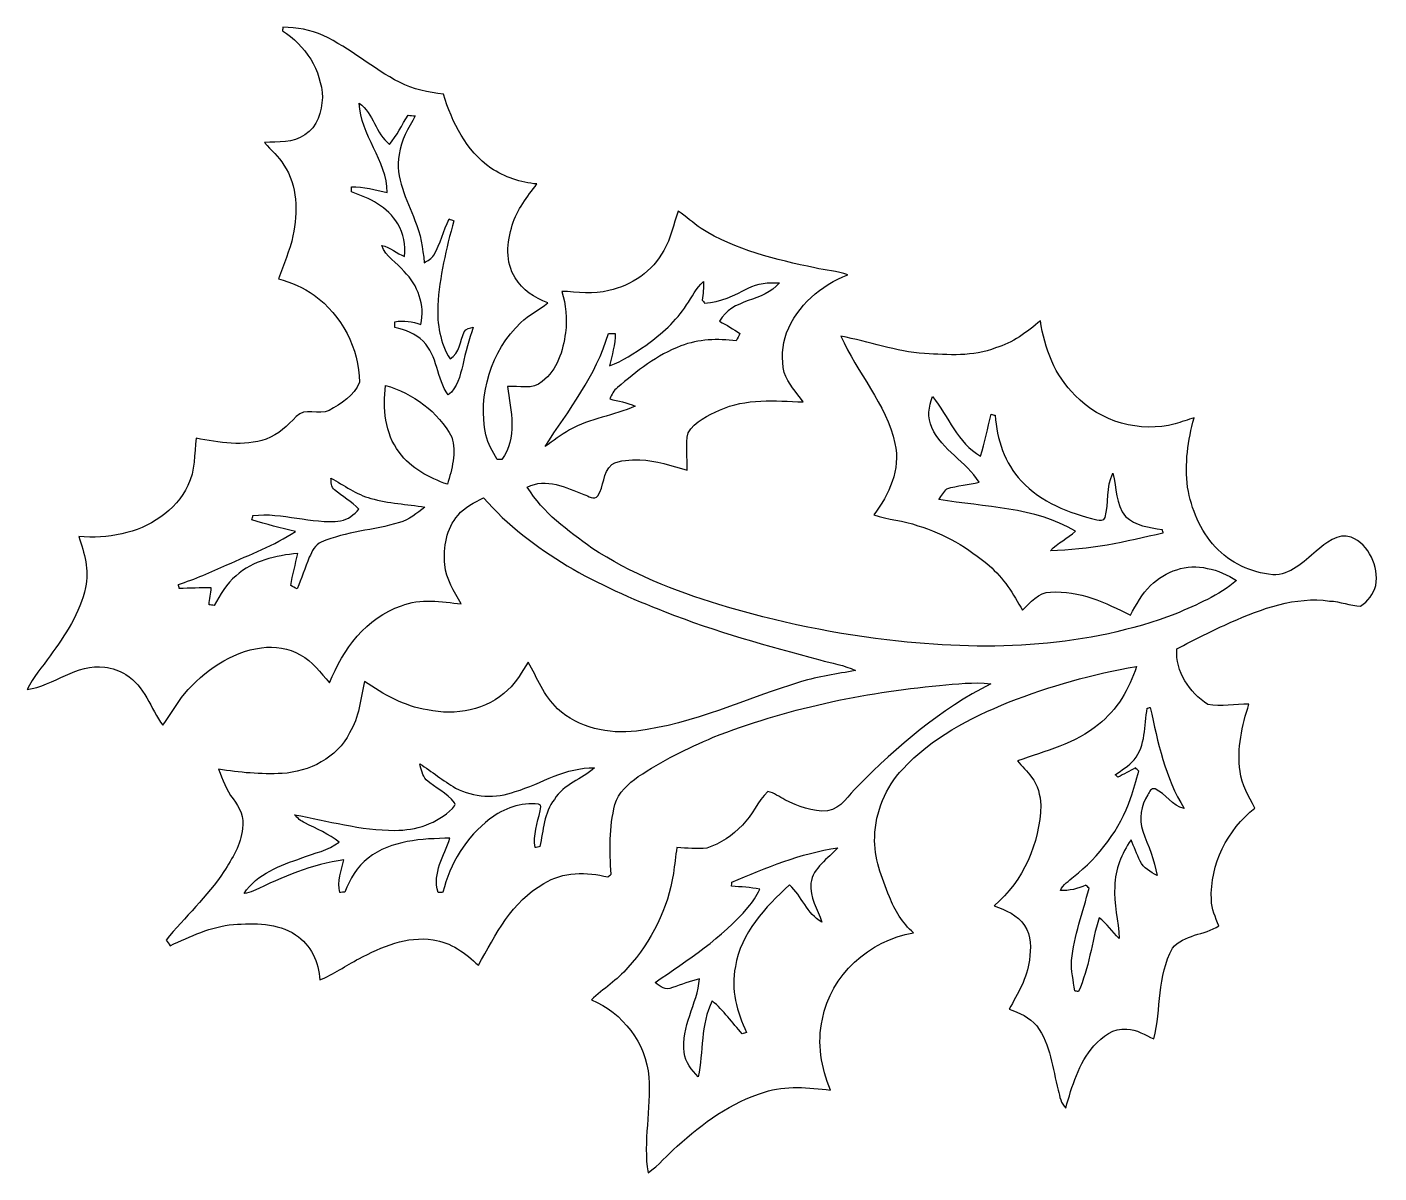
# Model space of a CAD drawing. Header units: centimetres. Extents: x -15.7 to 16, y -13.9 to 13.
import ezdxf

# ---------------------------------------------------------------- set-up
doc = ezdxf.new("R2010")
doc.units = ezdxf.units.CM
doc.header["$MEASUREMENT"] = 0
doc.layers.add('Layer 1', color=7, linetype='Continuous')

msp = doc.modelspace()

# ---------------------------------------------------------------- linework, layer by layer
at = {"layer": 'Layer 1', "color": 8}
for points, knots in [([(-9.70104, 12.95929), (-9.38036, 12.93989), (-9.05157, 12.90285), (-8.75877, 12.76068), (-8.75877, 12.76068), (-8.12306, 12.46046), (-7.59072, 11.98245), (-6.9663, 11.66177), (-6.9663, 11.66177), (-6.64492, 11.49985), (-6.28968, 11.41942), (-5.93302, 11.38414), (-5.93302, 11.38414), (-5.73193, 10.71845), (-5.40138, 10.05769), (-4.81965, 9.64636), (-4.81965, 9.64636), (-4.49615, 9.43963), (-4.12538, 9.30416), (-3.74086, 9.27523), (-3.74086, 9.27523), (-3.96769, 8.97714), (-4.20934, 8.67445), (-4.31729, 8.30968), (-4.31729, 8.30968), (-4.44535, 7.91245), (-4.4898, 7.43761), (-4.24956, 7.07355), (-4.24956, 7.07355), (-4.09081, 6.77862), (-3.78495, 6.60929), (-3.48686, 6.48264), (-3.48686, 6.48264), (-3.68512, 6.31296), (-3.92853, 6.20395), (-4.11586, 6.02051), (-4.11586, 6.02051), (-4.8193, 5.36152), (-5.12868, 4.32294), (-4.94136, 3.38314), (-4.94136, 3.38314), (-4.88915, 3.17641), (-4.78084, 2.98909), (-4.67607, 2.80494), (-4.67607, 2.80494), (-4.6482, 2.80458), (-4.59281, 2.80423), (-4.5653, 2.80388), (-4.5653, 2.80388), (-4.191, 3.308), (-4.34622, 3.95393), (-4.43336, 4.52226), (-4.43336, 4.52226), (-4.16172, 4.53461), (-3.83999, 4.43512), (-3.61668, 4.64009), (-3.61668, 4.64009), (-3.25649, 4.90396), (-3.12914, 5.36363), (-3.06952, 5.78344), (-3.06952, 5.78344), (-3.02189, 6.11082), (-3.05964, 6.44031), (-3.15771, 6.75358), (-3.15771, 6.75358), (-2.78906, 6.74405), (-2.41124, 6.67138), (-2.04929, 6.77333), (-2.04929, 6.77333), (-1.51836, 6.89398), (-1.02094, 7.2263), (-0.76341, 7.71419), (-0.76341, 7.71419), (-0.5902, 7.99641), (-0.53199, 8.32838), (-0.42757, 8.63812), (-0.42757, 8.63812), (-0.23354, 8.52029), (-0.07408, 8.35448), (0.11642, 8.23101), (0.11642, 8.23101), (0.92075, 7.71913), (1.86373, 7.50076), (2.78483, 7.30497), (2.78483, 7.30497), (3.0413, 7.24359), (3.31047, 7.23547), (3.55882, 7.14199), (3.55882, 7.14199), (2.92241, 6.90245), (2.3749, 6.41773), (2.12019, 5.78097), (2.12019, 5.78097), (2.01542, 5.48534), (1.99637, 5.15938), (2.06481, 4.85316), (2.06481, 4.85316), (2.14771, 4.58682), (2.3622, 4.38961), (2.5079, 4.15713), (2.5079, 4.15713), (1.85349, 4.18677), (1.16452, 4.24568), (0.54963, 3.96734), (0.54963, 3.96734), (0.2794, 3.83963), (-0.0314, 3.70487), (-0.18838, 3.43535), (-0.18838, 3.43535), (-0.25682, 3.15031), (-0.20355, 2.84833), (-0.21202, 2.55799), (-0.21202, 2.55799), (-0.5775, 2.65959), (-0.94121, 2.78765), (-1.32433, 2.79647), (-1.32433, 2.79647), (-1.54587, 2.80035), (-1.78682, 2.80494), (-1.98367, 2.6857), (-1.98367, 2.6857), (-2.20063, 2.49661), (-2.16288, 2.17981), (-2.30646, 1.95157), (-2.30646, 1.95157), (-2.39818, 1.85032), (-2.53294, 1.95121), (-2.63454, 1.98226), (-2.63454, 1.98226), (-3.04906, 2.15124), (-3.52778, 2.38372), (-3.96558, 2.15794), (-3.96558, 2.15794), (-3.59939, 1.55399), (-3.0099, 1.13524), (-2.45004, 0.72602), (-2.45004, 0.72602), (-1.53599, 0.12735), (-0.51188, -0.27728), (0.52811, -0.59725), (0.52811, -0.59725), (1.90324, -1.01494), (3.31682, -1.30739), (4.74627, -1.45662), (4.74627, -1.45662), (6.92291, -1.69721), (9.1948, -1.6069), (11.25749, -0.8128), (11.25749, -0.8128), (11.75561, -0.60219), (12.26749, -0.38559), (12.68624, -0.03598), (12.68624, -0.03598), (12.47105, 0.08925), (12.24915, 0.21661), (11.99797, 0.25012), (11.99797, 0.25012), (11.52137, 0.3683), (11.00914, 0.18486), (10.66518, -0.15205), (10.66518, -0.15205), (10.46127, -0.34749), (10.33074, -0.6036), (10.19351, -0.84702), (10.19351, -0.84702), (9.61108, -0.55527), (8.98913, -0.25788), (8.31779, -0.30727), (8.31779, -0.30727), (8.02887, -0.30903), (7.84684, -0.55351), (7.65598, -0.73307), (7.65598, -0.73307), (7.44961, -0.34819), (7.20866, 0.02681), (6.87776, 0.31644), (6.87776, 0.31644), (6.38528, 0.7299), (5.82401, 1.07139), (5.20312, 1.2513), (5.20312, 1.2513), (4.86763, 1.37689), (4.50286, 1.38853), (4.16595, 1.50601), (4.16595, 1.50601), (4.5279, 1.9752), (4.80377, 2.57951), (4.66549, 3.18206), (4.66549, 3.18206), (4.46652, 4.12327), (3.76626, 4.83482), (3.39619, 5.70371), (3.39619, 5.70371), (4.05165, 5.57071), (4.68877, 5.3407), (5.36046, 5.29343), (5.36046, 5.29343), (5.91573, 5.26662), (6.49922, 5.2137), (7.02804, 5.42643), (7.02804, 5.42643), (7.42915, 5.5432), (7.76464, 5.79967), (8.08037, 6.06354), (8.08037, 6.06354), (8.17704, 5.41726), (8.41834, 4.77344), (8.89706, 4.3113), (8.89706, 4.3113), (9.48796, 3.689), (10.41541, 3.42371), (11.24656, 3.64384), (11.24656, 3.64384), (11.39331, 3.68935), (11.53971, 3.7405), (11.68753, 3.7846), (11.68753, 3.7846), (11.54042, 3.25543), (11.46492, 2.70228), (11.53689, 2.15406), (11.53689, 2.15406), (11.62367, 1.64218), (11.83076, 1.14053), (12.18459, 0.75494), (12.18459, 0.75494), (12.53349, 0.38065), (13.02597, 0.15169), (13.53291, 0.09984), (13.53291, 0.09984), (13.94848, 0.09066), (14.25751, 0.40323), (14.55138, 0.6537), (14.55138, 0.6537), (14.7761, 0.84596), (15.05938, 1.08691), (15.37829, 0.98637), (15.37829, 0.98637), (15.79562, 0.79763), (16.02775, 0.29845), (15.95191, -0.14781), (15.95191, -0.14781), (15.89581, -0.34396), (15.76776, -0.52352), (15.59807, -0.63676), (15.59807, -0.63676), (15.35148, -0.63041), (15.11653, -0.52246), (14.86817, -0.51576), (14.86817, -0.51576), (14.06207, -0.39758), (13.27679, -0.69779), (12.55183, -1.01529), (12.55183, -1.01529), (12.12144, -1.20756), (11.69811, -1.41499), (11.2836, -1.63936), (11.2836, -1.63936), (11.24409, -2.17734), (11.58099, -2.65712), (12.0075, -2.94605), (12.0075, -2.94605), (12.32711, -3.01131), (12.65308, -2.92559), (12.97622, -2.93299), (12.97622, -2.93299), (12.81112, -3.44241), (12.69224, -3.97545), (12.76914, -4.51485), (12.76914, -4.51485), (12.80372, -4.82882), (12.97411, -5.10046), (13.11522, -5.37527), (13.11522, -5.37527), (12.4714, -5.88504), (12.05936, -6.69854), (12.09287, -7.52581), (12.09287, -7.52581), (12.10345, -7.74241), (12.18424, -7.94456), (12.27173, -8.13999), (12.27173, -8.13999), (11.92812, -8.3633), (11.45117, -8.33543), (11.17776, -8.6681), (11.17776, -8.6681), (10.82322, -9.32004), (10.91494, -10.09332), (10.74632, -10.79676), (10.74632, -10.79676), (10.53606, -10.71104), (10.34274, -10.56499), (10.10532, -10.56781), (10.10532, -10.56781), (9.79346, -10.5223), (9.53452, -10.7509), (9.33697, -10.95975), (9.33697, -10.95975), (8.9722, -11.36862), (8.82368, -11.90625), (8.6741, -12.41954), (8.6741, -12.41954), (8.55698, -12.31159), (8.53722, -12.14614), (8.49595, -12.00044), (8.49595, -12.00044), (8.3693, -11.48715), (8.31674, -10.93011), (7.99289, -10.49196), (7.99289, -10.49196), (7.83096, -10.28453), (7.58507, -10.18187), (7.34483, -10.09826), (7.34483, -10.09826), (7.54662, -9.7349), (7.77311, -9.36554), (7.82073, -8.94397), (7.82073, -8.94397), (7.85918, -8.67163), (7.86977, -8.36895), (7.70678, -8.13223), (7.70678, -8.13223), (7.55015, -7.87753), (7.25805, -7.77769), (6.99699, -7.66763), (6.99699, -7.66763), (7.68138, -7.08801), (8.06238, -6.19901), (8.09061, -5.31072), (8.09061, -5.31072), (8.07367, -5.07753), (8.02322, -4.83447), (7.87082, -4.64961), (7.87082, -4.64961), (7.77593, -4.50885), (7.64505, -4.4002), (7.54133, -4.26755), (7.54133, -4.26755), (8.19644, -4.03825), (8.89952, -3.86574), (9.44562, -3.41418), (9.44562, -3.41418), (9.87919, -3.07234), (10.16988, -2.57598), (10.33498, -2.05458), (10.33498, -2.05458), (9.3091, -2.22215), (8.30262, -2.5146), (7.3339, -2.89207), (7.3339, -2.89207), (6.42338, -3.26002), (5.52168, -3.72957), (4.84822, -4.46052), (4.84822, -4.46052), (4.44535, -4.88879), (4.20687, -5.46382), (4.19029, -6.0512), (4.19029, -6.0512), (4.16525, -6.54297), (4.35469, -7.01005), (4.53461, -7.45807), (4.53461, -7.45807), (4.65631, -7.77699), (4.84258, -8.07473), (5.09729, -8.30439), (5.09729, -8.30439), (4.07211, -8.48254), (3.15031, -9.29322), (2.96333, -10.33357), (2.96333, -10.33357), (2.82998, -10.89413), (2.94111, -11.47163), (3.15066, -11.99691), (3.15066, -11.99691), (2.63772, -11.93659), (2.10326, -11.87838), (1.60443, -12.0463), (1.60443, -12.0463), (0.82303, -12.27808), (0.1524, -12.77303), (-0.44485, -13.31383), (-0.44485, -13.31383), (-0.67804, -13.51844), (-0.87736, -13.76221), (-1.13206, -13.94213), (-1.13206, -13.94213), (-1.25166, -13.19354), (-1.05939, -12.44424), (-1.11196, -11.69494), (-1.11196, -11.69494), (-1.17193, -10.89589), (-1.72755, -10.18081), (-2.46168, -9.87707), (-2.46168, -9.87707), (-2.18405, -9.61602), (-1.85173, -9.41388), (-1.60443, -9.12036), (-1.60443, -9.12036), (-1.05022, -8.50406), (-0.65899, -7.73112), (-0.53622, -6.90845), (-0.53622, -6.90845), (-0.50835, -6.70631), (-0.48436, -6.50416), (-0.45261, -6.30308), (-0.45261, -6.30308), (-0.21837, -6.31719), (0.01799, -6.34083), (0.25188, -6.31437), (0.25188, -6.31437), (0.57115, -6.217), (0.85125, -6.01169), (1.08514, -5.77744), (1.08514, -5.77744), (1.31657, -5.54073), (1.4418, -5.21829), (1.68028, -4.99004), (1.68028, -4.99004), (1.82951, -5.01474), (1.95016, -5.11387), (2.08315, -5.17913), (2.08315, -5.17913), (2.39042, -5.33859), (2.7305, -5.46629), (3.08222, -5.44407), (3.08222, -5.44407), (3.40642, -5.39044), (3.57505, -5.06166), (3.79836, -4.85669), (3.79836, -4.85669), (4.71981, -3.92183), (5.73722, -3.05752), (6.91303, -2.45992), (6.91303, -2.45992), (6.51334, -2.41018), (6.11011, -2.46133), (5.71182, -2.49978), (5.71182, -2.49978), (3.89784, -2.66347), (2.09656, -3.04765), (0.39899, -3.7144), (0.39899, -3.7144), (-0.21061, -3.97439), (-0.81068, -4.26544), (-1.36031, -4.63762), (-1.36031, -4.63762), (-1.58997, -4.80589), (-1.83339, -5.00592), (-1.90676, -5.29449), (-1.90676, -5.29449), (-2.04929, -5.82612), (-2.03659, -6.3814), (-1.99672, -6.92573), (-1.99672, -6.92573), (-2.02212, -6.94831), (-2.04682, -6.97089), (-2.07151, -6.99382), (-2.07151, -6.99382), (-2.56999, -6.86894), (-3.13161, -6.8647), (-3.57717, -7.1501), (-3.57717, -7.1501), (-4.32329, -7.56073), (-4.71452, -8.34919), (-5.11281, -9.06568), (-5.11281, -9.06568), (-5.41479, -8.79263), (-5.75698, -8.51641), (-6.17714, -8.47266), (-6.17714, -8.47266), (-6.79274, -8.36507), (-7.38329, -8.63953), (-7.9181, -8.91187), (-7.9181, -8.91187), (-8.22643, -9.07274), (-8.51182, -9.277), (-8.83426, -9.41211), (-8.83426, -9.41211), (-8.86107, -8.99866), (-9.04699, -8.57885), (-9.40541, -8.3499), (-9.40541, -8.3499), (-9.83298, -8.06838), (-10.37484, -8.07544), (-10.86485, -8.1093), (-10.86485, -8.1093), (-11.39543, -8.15763), (-11.8745, -8.3887), (-12.3504, -8.60637), (-12.3504, -8.60637), (-12.3825, -8.56333), (-12.4146, -8.52099), (-12.44671, -8.47866), (-12.44671, -8.47866), (-12.00256, -7.93432), (-11.47516, -7.45737), (-11.08922, -6.86647), (-11.08922, -6.86647), (-10.89201, -6.55743), (-10.68211, -6.23394), (-10.65354, -5.85752), (-10.65354, -5.85752), (-10.59603, -5.60141), (-10.72303, -5.35623), (-10.87332, -5.15902), (-10.87332, -5.15902), (-11.03101, -4.95088), (-11.12167, -4.70359), (-11.21339, -4.46193), (-11.21339, -4.46193), (-10.72127, -4.54272), (-10.22244, -4.58858), (-9.72361, -4.56424), (-9.72361, -4.56424), (-9.0872, -4.52402), (-8.43104, -4.19982), (-8.13788, -3.60927), (-8.13788, -3.60927), (-7.90998, -3.24591), (-7.88211, -2.80882), (-7.78898, -2.40136), (-7.78898, -2.40136), (-7.33954, -2.70651), (-6.85553, -2.98732), (-6.30978, -3.07128), (-6.30978, -3.07128), (-5.65326, -3.21663), (-4.91278, -3.07552), (-4.4196, -2.59997), (-4.4196, -2.59997), (-4.21005, -2.42217), (-4.09504, -2.17099), (-3.94441, -1.94839), (-3.94441, -1.94839), (-3.73133, -2.32234), (-3.57717, -2.74144), (-3.25543, -3.04306), (-3.25543, -3.04306), (-2.76472, -3.50026), (-2.05669, -3.64631), (-1.40441, -3.56835), (-1.40441, -3.56835), (-0.06068, -3.40748), (1.16699, -2.79894), (2.45145, -2.41512), (2.45145, -2.41512), (2.86949, -2.28071), (3.30694, -2.22744), (3.73768, -2.14771), (3.73768, -2.14771), (3.4738, -2.01859), (3.17888, -1.9752), (2.89842, -1.89653), (2.89842, -1.89653), (1.67534, -1.5688), (0.44909, -1.2386), (-0.72813, -0.76659), (-0.72813, -0.76659), (-2.30082, -0.16475), (-3.8675, 0.62301), (-4.99392, 1.90747), (-4.99392, 1.90747), (-5.20488, 1.79176), (-5.43913, 1.69369), (-5.59082, 1.49966), (-5.59082, 1.49966), (-5.87163, 1.18992), (-5.93196, 0.73978), (-5.90268, 0.33902), (-5.90268, 0.33902), (-5.87269, -0.00564), (-5.6836, -0.29316), (-5.51498, -0.58279), (-5.51498, -0.58279), (-5.98064, -0.52952), (-6.47347, -0.44944), (-6.92256, -0.62689), (-6.92256, -0.62689), (-7.74524, -0.89958), (-8.29698, -1.65418), (-8.60566, -2.43276), (-8.60566, -2.43276), (-8.8265, -2.20698), (-9.00324, -1.92476), (-9.2964, -1.78188), (-9.2964, -1.78188), (-9.56733, -1.61572), (-9.89789, -1.57586), (-10.20904, -1.61219), (-10.20904, -1.61219), (-10.92694, -1.70991), (-11.55136, -2.15794), (-12.01596, -2.69416), (-12.01596, -2.69416), (-12.20011, -2.92841), (-12.34863, -3.18876), (-12.51938, -3.43323), (-12.51938, -3.43323), (-12.81359, -3.03953), (-12.94483, -2.50578), (-13.39074, -2.24367), (-13.39074, -2.24367), (-13.53855, -2.1463), (-13.71141, -2.09338), (-13.88533, -2.06869), (-13.88533, -2.06869), (-14.55173, -1.97556), (-15.07384, -2.50754), (-15.70955, -2.59327), (-15.70955, -2.59327), (-15.56703, -2.30576), (-15.35042, -2.0634), (-15.16768, -1.80164), (-15.16768, -1.80164), (-14.80855, -1.31727), (-14.46918, -0.7941), (-14.33477, -0.19826), (-14.33477, -0.19826), (-14.24587, 0.2092), (-14.36441, 0.61242), (-14.49035, 0.9966), (-14.49035, 0.9966), (-13.82395, 0.94474), (-13.12333, 1.06327), (-12.57018, 1.45838), (-12.57018, 1.45838), (-12.30595, 1.65276), (-12.07029, 1.89583), (-11.9313, 2.1971), (-11.9313, 2.1971), (-11.76373, 2.54212), (-11.78313, 2.93441), (-11.74115, 3.30694), (-11.74115, 3.30694), (-11.20105, 3.20216), (-10.62849, 3.10797), (-10.09297, 3.28224), (-10.09297, 3.28224), (-9.81428, 3.39196), (-9.59309, 3.60398), (-9.38777, 3.81529), (-9.38777, 3.81529), (-9.19409, 4.04036), (-8.85966, 3.83575), (-8.61695, 3.96099), (-8.61695, 3.96099), (-8.34002, 4.11656), (-8.02252, 4.30636), (-7.90575, 4.61927), (-7.90575, 4.61927), (-7.91492, 5.41055), (-8.32097, 6.19831), (-8.96655, 6.6615), (-8.96655, 6.6615), (-9.21773, 6.84424), (-9.50842, 6.9596), (-9.80334, 7.05097), (-9.80334, 7.05097), (-9.69857, 7.38999), (-9.53488, 7.70961), (-9.46785, 8.06027), (-9.46785, 8.06027), (-9.35461, 8.61166), (-9.35708, 9.23678), (-9.68199, 9.72044), (-9.68199, 9.72044), (-9.80158, 9.92011), (-9.98008, 10.07286), (-10.13213, 10.24643), (-10.13213, 10.24643), (-9.81534, 10.27783), (-9.46115, 10.22632), (-9.19092, 10.4267), (-9.19092, 10.4267), (-8.88929, 10.6112), (-8.79334, 10.97668), (-8.77711, 11.30653), (-8.77711, 11.30653), (-8.79546, 11.94717), (-9.17681, 12.53631), (-9.71479, 12.87039), (-9.71479, 12.87039), (-9.71162, 12.89262), (-9.70456, 12.93707), (-9.70104, 12.95929), (-9.70104, 12.95929), (-9.70104, 12.95929), (-9.70104, 12.95929), (-9.70104, 12.95929)], [0, 0, 0, 0, 0.00578035, 0.00578035, 0.00578035, 0.00578035, 0.01156069, 0.01156069, 0.01156069, 0.01156069, 0.01734104, 0.01734104, 0.01734104, 0.01734104, 0.02312139, 0.02312139, 0.02312139, 0.02312139, 0.02890173, 0.02890173, 0.02890173, 0.02890173, 0.03468208, 0.03468208, 0.03468208, 0.03468208, 0.04046243, 0.04046243, 0.04046243, 0.04046243, 0.04624277, 0.04624277, 0.04624277, 0.04624277, 0.05202312, 0.05202312, 0.05202312, 0.05202312, 0.05780347, 0.05780347, 0.05780347, 0.05780347, 0.06358382, 0.06358382, 0.06358382, 0.06358382, 0.06936416, 0.06936416, 0.06936416, 0.06936416, 0.07514451, 0.07514451, 0.07514451, 0.07514451, 0.08092486, 0.08092486, 0.08092486, 0.08092486, 0.0867052, 0.0867052, 0.0867052, 0.0867052, 0.09248555, 0.09248555, 0.09248555, 0.09248555, 0.0982659, 0.0982659, 0.0982659, 0.0982659, 0.10404624, 0.10404624, 0.10404624, 0.10404624, 0.10982659, 0.10982659, 0.10982659, 0.10982659, 0.11560694, 0.11560694, 0.11560694, 0.11560694, 0.12138728, 0.12138728, 0.12138728, 0.12138728, 0.12716763, 0.12716763, 0.12716763, 0.12716763, 0.13294798, 0.13294798, 0.13294798, 0.13294798, 0.13872832, 0.13872832, 0.13872832, 0.13872832, 0.14450867, 0.14450867, 0.14450867, 0.14450867, 0.15028902, 0.15028902, 0.15028902, 0.15028902, 0.15606936, 0.15606936, 0.15606936, 0.15606936, 0.16184971, 0.16184971, 0.16184971, 0.16184971, 0.16763006, 0.16763006, 0.16763006, 0.16763006, 0.1734104, 0.1734104, 0.1734104, 0.1734104, 0.17919075, 0.17919075, 0.17919075, 0.17919075, 0.1849711, 0.1849711, 0.1849711, 0.1849711, 0.19075145, 0.19075145, 0.19075145, 0.19075145, 0.19653179, 0.19653179, 0.19653179, 0.19653179, 0.20231214, 0.20231214, 0.20231214, 0.20231214, 0.20809249, 0.20809249, 0.20809249, 0.20809249, 0.21387283, 0.21387283, 0.21387283, 0.21387283, 0.21965318, 0.21965318, 0.21965318, 0.21965318, 0.22543353, 0.22543353, 0.22543353, 0.22543353, 0.23121387, 0.23121387, 0.23121387, 0.23121387, 0.23699422, 0.23699422, 0.23699422, 0.23699422, 0.24277457, 0.24277457, 0.24277457, 0.24277457, 0.24855491, 0.24855491, 0.24855491, 0.24855491, 0.25433526, 0.25433526, 0.25433526, 0.25433526, 0.26011561, 0.26011561, 0.26011561, 0.26011561, 0.26589595, 0.26589595, 0.26589595, 0.26589595, 0.2716763, 0.2716763, 0.2716763, 0.2716763, 0.27745665, 0.27745665, 0.27745665, 0.27745665, 0.28323699, 0.28323699, 0.28323699, 0.28323699, 0.28901734, 0.28901734, 0.28901734, 0.28901734, 0.29479769, 0.29479769, 0.29479769, 0.29479769, 0.30057803, 0.30057803, 0.30057803, 0.30057803, 0.30635838, 0.30635838, 0.30635838, 0.30635838, 0.31213873, 0.31213873, 0.31213873, 0.31213873, 0.31791908, 0.31791908, 0.31791908, 0.31791908, 0.32369942, 0.32369942, 0.32369942, 0.32369942, 0.32947977, 0.32947977, 0.32947977, 0.32947977, 0.33526012, 0.33526012, 0.33526012, 0.33526012, 0.34104046, 0.34104046, 0.34104046, 0.34104046, 0.34682081, 0.34682081, 0.34682081, 0.34682081, 0.35260116, 0.35260116, 0.35260116, 0.35260116, 0.3583815, 0.3583815, 0.3583815, 0.3583815, 0.36416185, 0.36416185, 0.36416185, 0.36416185, 0.3699422, 0.3699422, 0.3699422, 0.3699422, 0.37572254, 0.37572254, 0.37572254, 0.37572254, 0.38150289, 0.38150289, 0.38150289, 0.38150289, 0.38728324, 0.38728324, 0.38728324, 0.38728324, 0.39306358, 0.39306358, 0.39306358, 0.39306358, 0.39884393, 0.39884393, 0.39884393, 0.39884393, 0.40462428, 0.40462428, 0.40462428, 0.40462428, 0.41040462, 0.41040462, 0.41040462, 0.41040462, 0.41618497, 0.41618497, 0.41618497, 0.41618497, 0.42196532, 0.42196532, 0.42196532, 0.42196532, 0.42774566, 0.42774566, 0.42774566, 0.42774566, 0.43352601, 0.43352601, 0.43352601, 0.43352601, 0.43930636, 0.43930636, 0.43930636, 0.43930636, 0.44508671, 0.44508671, 0.44508671, 0.44508671, 0.45086705, 0.45086705, 0.45086705, 0.45086705, 0.4566474, 0.4566474, 0.4566474, 0.4566474, 0.46242775, 0.46242775, 0.46242775, 0.46242775, 0.46820809, 0.46820809, 0.46820809, 0.46820809, 0.47398844, 0.47398844, 0.47398844, 0.47398844, 0.47976879, 0.47976879, 0.47976879, 0.47976879, 0.48554913, 0.48554913, 0.48554913, 0.48554913, 0.49132948, 0.49132948, 0.49132948, 0.49132948, 0.49710983, 0.49710983, 0.49710983, 0.49710983, 0.50289017, 0.50289017, 0.50289017, 0.50289017, 0.50867052, 0.50867052, 0.50867052, 0.50867052, 0.51445087, 0.51445087, 0.51445087, 0.51445087, 0.52023121, 0.52023121, 0.52023121, 0.52023121, 0.52601156, 0.52601156, 0.52601156, 0.52601156, 0.53179191, 0.53179191, 0.53179191, 0.53179191, 0.53757225, 0.53757225, 0.53757225, 0.53757225, 0.5433526, 0.5433526, 0.5433526, 0.5433526, 0.54913295, 0.54913295, 0.54913295, 0.54913295, 0.55491329, 0.55491329, 0.55491329, 0.55491329, 0.56069364, 0.56069364, 0.56069364, 0.56069364, 0.56647399, 0.56647399, 0.56647399, 0.56647399, 0.57225434, 0.57225434, 0.57225434, 0.57225434, 0.57803468, 0.57803468, 0.57803468, 0.57803468, 0.58381503, 0.58381503, 0.58381503, 0.58381503, 0.58959538, 0.58959538, 0.58959538, 0.58959538, 0.59537572, 0.59537572, 0.59537572, 0.59537572, 0.60115607, 0.60115607, 0.60115607, 0.60115607, 0.60693642, 0.60693642, 0.60693642, 0.60693642, 0.61271676, 0.61271676, 0.61271676, 0.61271676, 0.61849711, 0.61849711, 0.61849711, 0.61849711, 0.62427746, 0.62427746, 0.62427746, 0.62427746, 0.6300578, 0.6300578, 0.6300578, 0.6300578, 0.63583815, 0.63583815, 0.63583815, 0.63583815, 0.6416185, 0.6416185, 0.6416185, 0.6416185, 0.64739884, 0.64739884, 0.64739884, 0.64739884, 0.65317919, 0.65317919, 0.65317919, 0.65317919, 0.65895954, 0.65895954, 0.65895954, 0.65895954, 0.66473988, 0.66473988, 0.66473988, 0.66473988, 0.67052023, 0.67052023, 0.67052023, 0.67052023, 0.67630058, 0.67630058, 0.67630058, 0.67630058, 0.68208092, 0.68208092, 0.68208092, 0.68208092, 0.68786127, 0.68786127, 0.68786127, 0.68786127, 0.69364162, 0.69364162, 0.69364162, 0.69364162, 0.69942197, 0.69942197, 0.69942197, 0.69942197, 0.70520231, 0.70520231, 0.70520231, 0.70520231, 0.71098266, 0.71098266, 0.71098266, 0.71098266, 0.71676301, 0.71676301, 0.71676301, 0.71676301, 0.72254335, 0.72254335, 0.72254335, 0.72254335, 0.7283237, 0.7283237, 0.7283237, 0.7283237, 0.73410405, 0.73410405, 0.73410405, 0.73410405, 0.73988439, 0.73988439, 0.73988439, 0.73988439, 0.74566474, 0.74566474, 0.74566474, 0.74566474, 0.75144509, 0.75144509, 0.75144509, 0.75144509, 0.75722543, 0.75722543, 0.75722543, 0.75722543, 0.76300578, 0.76300578, 0.76300578, 0.76300578, 0.76878613, 0.76878613, 0.76878613, 0.76878613, 0.77456647, 0.77456647, 0.77456647, 0.77456647, 0.78034682, 0.78034682, 0.78034682, 0.78034682, 0.78612717, 0.78612717, 0.78612717, 0.78612717, 0.79190751, 0.79190751, 0.79190751, 0.79190751, 0.79768786, 0.79768786, 0.79768786, 0.79768786, 0.80346821, 0.80346821, 0.80346821, 0.80346821, 0.80924855, 0.80924855, 0.80924855, 0.80924855, 0.8150289, 0.8150289, 0.8150289, 0.8150289, 0.82080925, 0.82080925, 0.82080925, 0.82080925, 0.8265896, 0.8265896, 0.8265896, 0.8265896, 0.83236994, 0.83236994, 0.83236994, 0.83236994, 0.83815029, 0.83815029, 0.83815029, 0.83815029, 0.84393064, 0.84393064, 0.84393064, 0.84393064, 0.84971098, 0.84971098, 0.84971098, 0.84971098, 0.85549133, 0.85549133, 0.85549133, 0.85549133, 0.86127168, 0.86127168, 0.86127168, 0.86127168, 0.86705202, 0.86705202, 0.86705202, 0.86705202, 0.87283237, 0.87283237, 0.87283237, 0.87283237, 0.87861272, 0.87861272, 0.87861272, 0.87861272, 0.88439306, 0.88439306, 0.88439306, 0.88439306, 0.89017341, 0.89017341, 0.89017341, 0.89017341, 0.89595376, 0.89595376, 0.89595376, 0.89595376, 0.9017341, 0.9017341, 0.9017341, 0.9017341, 0.90751445, 0.90751445, 0.90751445, 0.90751445, 0.9132948, 0.9132948, 0.9132948, 0.9132948, 0.91907514, 0.91907514, 0.91907514, 0.91907514, 0.92485549, 0.92485549, 0.92485549, 0.92485549, 0.93063584, 0.93063584, 0.93063584, 0.93063584, 0.93641618, 0.93641618, 0.93641618, 0.93641618, 0.94219653, 0.94219653, 0.94219653, 0.94219653, 0.94797688, 0.94797688, 0.94797688, 0.94797688, 0.95375723, 0.95375723, 0.95375723, 0.95375723, 0.95953757, 0.95953757, 0.95953757, 0.95953757, 0.96531792, 0.96531792, 0.96531792, 0.96531792, 0.97109827, 0.97109827, 0.97109827, 0.97109827, 0.97687861, 0.97687861, 0.97687861, 0.97687861, 0.98265896, 0.98265896, 0.98265896, 0.98265896, 0.98843931, 0.98843931, 0.98843931, 0.98843931, 1, 1, 1, 1]), ([(-7.91104, 11.17247), (-7.8867, 10.41717), (-7.25417, 9.83403), (-7.25593, 9.07486), (-7.25593, 9.07486), (-7.53428, 9.12636), (-7.80944, 9.22937), (-8.09625, 9.20609), (-8.09625, 9.20609), (-8.09519, 9.17681), (-8.09272, 9.1186), (-8.09131, 9.08932), (-8.09131, 9.08932), (-7.67327, 8.94186), (-7.23653, 8.74466), (-7.00828, 8.33967), (-7.00828, 8.33967), (-6.85483, 8.11671), (-6.82943, 7.83696), (-6.84459, 7.57379), (-6.84459, 7.57379), (-7.03263, 7.64469), (-7.18467, 7.78933), (-7.38434, 7.83272), (-7.38434, 7.83272), (-7.29721, 7.56603), (-7.02134, 7.43197), (-6.85659, 7.21924), (-6.85659, 7.21924), (-6.53239, 6.89822), (-6.36411, 6.43114), (-6.46289, 5.97676), (-6.46289, 5.97676), (-6.6608, 6.04449), (-6.86788, 6.07166), (-7.07602, 6.04202), (-7.07602, 6.04202), (-7.07496, 6.00851), (-7.07284, 5.94113), (-7.07178, 5.90762), (-7.07178, 5.90762), (-6.8326, 5.84517), (-6.58883, 5.76686), (-6.41033, 5.58447), (-6.41033, 5.58447), (-6.06919, 5.24051), (-6.09812, 4.70817), (-5.8233, 4.32188), (-5.8233, 4.32188), (-5.60423, 4.48698), (-5.54567, 4.77308), (-5.48181, 5.02356), (-5.48181, 5.02356), (-5.42043, 5.32553), (-5.33118, 5.62046), (-5.23452, 5.91256), (-5.23452, 5.91256), (-5.30895, 5.88962), (-5.41196, 5.88821), (-5.44548, 5.80355), (-5.44548, 5.80355), (-5.54284, 5.58765), (-5.55166, 5.30013), (-5.77885, 5.16678), (-5.77885, 5.16678), (-6.01028, 5.54038), (-6.08859, 5.98629), (-6.06566, 6.42161), (-6.06566, 6.42161), (-6.02897, 7.09824), (-5.86881, 7.7597), (-5.69101, 8.41093), (-5.69101, 8.41093), (-5.7277, 8.42574), (-5.76439, 8.44091), (-5.80108, 8.45573), (-5.80108, 8.45573), (-5.93619, 8.17845), (-6.00357, 7.87153), (-6.16338, 7.60659), (-6.16338, 7.60659), (-6.20854, 7.51734), (-6.30132, 7.4743), (-6.38281, 7.42632), (-6.38281, 7.42632), (-6.42267, 7.76499), (-6.46254, 8.10754), (-6.60576, 8.42151), (-6.60576, 8.42151), (-6.78709, 8.9154), (-7.08201, 9.42022), (-6.97265, 9.96703), (-6.97265, 9.96703), (-6.93773, 10.30146), (-6.75146, 10.58545), (-6.5973, 10.87438), (-6.5973, 10.87438), (-6.65268, 10.87896), (-6.70772, 10.88319), (-6.76275, 10.88778), (-6.76275, 10.88778), (-6.90951, 10.66024), (-7.02557, 10.41329), (-7.20231, 10.20551), (-7.20231, 10.20551), (-7.52052, 10.4648), (-7.57873, 10.92588), (-7.91104, 11.17247), (-7.91104, 11.17247), (-7.91104, 11.17247), (-7.91104, 11.17247), (-7.91104, 11.17247)], [0, 0, 0, 0, 0.03448276, 0.03448276, 0.03448276, 0.03448276, 0.06896552, 0.06896552, 0.06896552, 0.06896552, 0.10344828, 0.10344828, 0.10344828, 0.10344828, 0.13793103, 0.13793103, 0.13793103, 0.13793103, 0.17241379, 0.17241379, 0.17241379, 0.17241379, 0.20689655, 0.20689655, 0.20689655, 0.20689655, 0.24137931, 0.24137931, 0.24137931, 0.24137931, 0.27586207, 0.27586207, 0.27586207, 0.27586207, 0.31034483, 0.31034483, 0.31034483, 0.31034483, 0.34482759, 0.34482759, 0.34482759, 0.34482759, 0.37931034, 0.37931034, 0.37931034, 0.37931034, 0.4137931, 0.4137931, 0.4137931, 0.4137931, 0.44827586, 0.44827586, 0.44827586, 0.44827586, 0.48275862, 0.48275862, 0.48275862, 0.48275862, 0.51724138, 0.51724138, 0.51724138, 0.51724138, 0.55172414, 0.55172414, 0.55172414, 0.55172414, 0.5862069, 0.5862069, 0.5862069, 0.5862069, 0.62068966, 0.62068966, 0.62068966, 0.62068966, 0.65517241, 0.65517241, 0.65517241, 0.65517241, 0.68965517, 0.68965517, 0.68965517, 0.68965517, 0.72413793, 0.72413793, 0.72413793, 0.72413793, 0.75862069, 0.75862069, 0.75862069, 0.75862069, 0.79310345, 0.79310345, 0.79310345, 0.79310345, 0.82758621, 0.82758621, 0.82758621, 0.82758621, 0.86206897, 0.86206897, 0.86206897, 0.86206897, 0.89655172, 0.89655172, 0.89655172, 0.89655172, 0.93103448, 0.93103448, 0.93103448, 0.93103448, 1, 1, 1, 1]), ([(-0.22613, 6.43396), (-0.47061, 6.05226), (-0.8195, 5.75275), (-1.18145, 5.48675), (-1.18145, 5.48675), (-1.45309, 5.30578), (-1.72649, 5.11704), (-2.03553, 5.00556), (-2.03553, 5.00556), (-1.98085, 5.25709), (-1.89512, 5.50616), (-1.90465, 5.76686), (-1.90465, 5.76686), (-1.95721, 5.76686), (-2.00978, 5.76721), (-2.06199, 5.76686), (-2.06199, 5.76686), (-2.34809, 4.77732), (-2.99755, 3.96134), (-3.54965, 3.11256), (-3.54965, 3.11256), (-3.35703, 3.24203), (-3.17571, 3.38808), (-2.97215, 3.50061), (-2.97215, 3.50061), (-2.49449, 3.77472), (-1.93075, 3.83328), (-1.43404, 4.05871), (-1.43404, 4.05871), (-1.62172, 4.15149), (-1.83303, 4.1716), (-2.03129, 4.23228), (-2.03129, 4.23228), (-1.9872, 4.32929), (-1.93499, 4.42736), (-1.85103, 4.49545), (-1.85103, 4.49545), (-1.39806, 4.88209), (-0.9211, 5.26133), (-0.35772, 5.47299), (-0.35772, 5.47299), (0.05609, 5.63598), (0.50377, 5.64233), (0.94015, 5.59506), (0.94015, 5.59506), (0.96873, 5.65185), (0.9973, 5.70936), (1.02552, 5.76651), (1.02552, 5.76651), (0.87101, 5.86811), (0.71296, 5.96371), (0.55033, 6.05084), (0.55033, 6.05084), (0.83009, 6.60118), (1.58644, 6.49429), (1.95157, 6.95642), (1.95157, 6.95642), (1.70145, 6.95925), (1.43898, 6.95819), (1.21708, 6.82696), (1.21708, 6.82696), (0.89923, 6.65339), (0.56409, 6.50099), (0.19756, 6.47418), (0.19756, 6.47418), (0.17921, 6.49958), (0.16087, 6.52498), (0.14288, 6.55038), (0.14288, 6.55038), (0.16792, 6.69325), (0.16969, 6.8393), (0.16792, 6.98394), (0.16792, 6.98394), (-0.00529, 6.83401), (-0.09454, 6.6167), (-0.22613, 6.43396), (-0.22613, 6.43396), (-0.22613, 6.43396), (-0.22613, 6.43396), (-0.22613, 6.43396)], [0, 0, 0, 0, 0.04761905, 0.04761905, 0.04761905, 0.04761905, 0.0952381, 0.0952381, 0.0952381, 0.0952381, 0.14285714, 0.14285714, 0.14285714, 0.14285714, 0.19047619, 0.19047619, 0.19047619, 0.19047619, 0.23809524, 0.23809524, 0.23809524, 0.23809524, 0.28571429, 0.28571429, 0.28571429, 0.28571429, 0.33333333, 0.33333333, 0.33333333, 0.33333333, 0.38095238, 0.38095238, 0.38095238, 0.38095238, 0.42857143, 0.42857143, 0.42857143, 0.42857143, 0.47619048, 0.47619048, 0.47619048, 0.47619048, 0.52380952, 0.52380952, 0.52380952, 0.52380952, 0.57142857, 0.57142857, 0.57142857, 0.57142857, 0.61904762, 0.61904762, 0.61904762, 0.61904762, 0.66666667, 0.66666667, 0.66666667, 0.66666667, 0.71428571, 0.71428571, 0.71428571, 0.71428571, 0.76190476, 0.76190476, 0.76190476, 0.76190476, 0.80952381, 0.80952381, 0.80952381, 0.80952381, 0.85714286, 0.85714286, 0.85714286, 0.85714286, 0.9047619, 0.9047619, 0.9047619, 0.9047619, 1, 1, 1, 1]), ([(-7.29544, 4.5466), (-7.35365, 4.01038), (-7.31555, 3.41983), (-6.97159, 2.97815), (-6.97159, 2.97815), (-6.70384, 2.59292), (-6.27063, 2.37808), (-5.84059, 2.22497), (-5.84059, 2.22497), (-5.73299, 2.57916), (-5.62892, 2.96933), (-5.73723, 3.33304), (-5.73723, 3.33304), (-6.05896, 3.92853), (-6.64916, 4.36174), (-7.29544, 4.5466), (-7.29544, 4.5466), (-7.29544, 4.5466), (-7.29544, 4.5466), (-7.29544, 4.5466)], [0, 0, 0, 0, 0.16666667, 0.16666667, 0.16666667, 0.16666667, 0.33333333, 0.33333333, 0.33333333, 0.33333333, 0.5, 0.5, 0.5, 0.5, 0.66666667, 0.66666667, 0.66666667, 0.66666667, 1, 1, 1, 1]), ([(5.53226, 3.55635), (5.76686, 3.02119), (6.33871, 2.76084), (6.64245, 2.27471), (6.64245, 2.27471), (6.39198, 2.21544), (6.13339, 2.19393), (5.88645, 2.12125), (5.88645, 2.12125), (5.81519, 2.04399), (5.75557, 1.95686), (5.69666, 1.87008), (5.69666, 1.87008), (6.77369, 1.68381), (7.93538, 1.70145), (8.90199, 1.12395), (8.90199, 1.12395), (8.71679, 0.95814), (8.48572, 0.84949), (8.31674, 0.66463), (8.31674, 0.66463), (9.21067, 0.67874), (10.09121, 0.87136), (10.95657, 1.08126), (10.95657, 1.08126), (10.95093, 1.10102), (10.94034, 1.14018), (10.9347, 1.15993), (10.9347, 1.15993), (10.63449, 1.21356), (10.30958, 1.24813), (10.07639, 1.46897), (10.07639, 1.46897), (9.83756, 1.75401), (9.87072, 2.14348), (9.78394, 2.4825), (9.78394, 2.4825), (9.61743, 2.16147), (9.69327, 1.78082), (9.59697, 1.44216), (9.59697, 1.44216), (9.5758, 1.35714), (9.46714, 1.38783), (9.40364, 1.39312), (9.40364, 1.39312), (8.7503, 1.53952), (8.09907, 1.81046), (7.62917, 2.30223), (7.62917, 2.30223), (7.23794, 2.71815), (7.05979, 3.28542), (7.01499, 3.84457), (7.01499, 3.84457), (6.99276, 3.85057), (6.94796, 3.86292), (6.92573, 3.86891), (6.92573, 3.86891), (6.83719, 3.54295), (6.78251, 3.20816), (6.67632, 2.88713), (6.67632, 2.88713), (6.12846, 3.18876), (5.92561, 3.82023), (5.54814, 4.28308), (5.54814, 4.28308), (5.45677, 4.05024), (5.42043, 3.7913), (5.53226, 3.55635), (5.53226, 3.55635), (5.53226, 3.55635), (5.53226, 3.55635), (5.53226, 3.55635)], [0, 0, 0, 0, 0.05263158, 0.05263158, 0.05263158, 0.05263158, 0.10526316, 0.10526316, 0.10526316, 0.10526316, 0.15789474, 0.15789474, 0.15789474, 0.15789474, 0.21052632, 0.21052632, 0.21052632, 0.21052632, 0.26315789, 0.26315789, 0.26315789, 0.26315789, 0.31578947, 0.31578947, 0.31578947, 0.31578947, 0.36842105, 0.36842105, 0.36842105, 0.36842105, 0.42105263, 0.42105263, 0.42105263, 0.42105263, 0.47368421, 0.47368421, 0.47368421, 0.47368421, 0.52631579, 0.52631579, 0.52631579, 0.52631579, 0.57894737, 0.57894737, 0.57894737, 0.57894737, 0.63157895, 0.63157895, 0.63157895, 0.63157895, 0.68421053, 0.68421053, 0.68421053, 0.68421053, 0.73684211, 0.73684211, 0.73684211, 0.73684211, 0.78947368, 0.78947368, 0.78947368, 0.78947368, 0.84210526, 0.84210526, 0.84210526, 0.84210526, 0.89473684, 0.89473684, 0.89473684, 0.89473684, 1, 1, 1, 1]), ([(-8.57568, 2.36996), (-8.56721, 2.27542), (-8.57391, 2.16076), (-8.49171, 2.09444), (-8.49171, 2.09444), (-8.30439, 1.93993), (-8.09378, 1.81257), (-7.9188, 1.64253), (-7.9188, 1.64253), (-8.03416, 1.51589), (-8.1721, 1.39347), (-8.34708, 1.3656), (-8.34708, 1.3656), (-9.04169, 1.28588), (-9.71162, 1.57445), (-10.4073, 1.49225), (-10.4073, 1.49225), (-10.41259, 1.46685), (-10.42353, 1.41605), (-10.42917, 1.391), (-10.42917, 1.391), (-10.09438, 1.28376), (-9.75325, 1.19874), (-9.41105, 1.11936), (-9.41105, 1.11936), (-9.90812, 0.78352), (-10.47679, 0.57785), (-11.02043, 0.33126), (-11.02043, 0.33126), (-11.39119, 0.16051), (-11.76761, -0.00071), (-12.15708, -0.12524), (-12.15708, -0.12524), (-12.15143, -0.14958), (-12.14014, -0.19826), (-12.1345, -0.2226), (-12.1345, -0.2226), (-11.88438, -0.21661), (-11.63426, -0.20391), (-11.38379, -0.20532), (-11.38379, -0.20532), (-11.40107, -0.33761), (-11.42224, -0.46849), (-11.43776, -0.60113), (-11.43776, -0.60113), (-11.39719, -0.60643), (-11.35627, -0.61172), (-11.3157, -0.61736), (-11.3157, -0.61736), (-11.17247, -0.36795), (-11.02678, -0.10936), (-10.80276, 0.07726), (-10.80276, 0.07726), (-10.408, 0.42933), (-9.86966, 0.55951), (-9.3539, 0.59655), (-9.3539, 0.59655), (-9.40753, 0.34713), (-9.47667, 0.10054), (-9.51936, -0.15134), (-9.51936, -0.15134), (-9.46856, -0.1778), (-9.41776, -0.20426), (-9.3666, -0.23107), (-9.3666, -0.23107), (-9.26924, 0.01552), (-9.17857, 0.26458), (-9.08297, 0.51188), (-9.08297, 0.51188), (-9.01982, 0.64876), (-8.95209, 0.80751), (-8.8011, 0.86501), (-8.8011, 0.86501), (-8.22008, 1.12254), (-7.57167, 1.14159), (-6.96913, 1.3268), (-6.96913, 1.3268), (-6.74053, 1.38889), (-6.55602, 1.54623), (-6.37293, 1.6891), (-6.37293, 1.6891), (-6.79238, 1.76601), (-7.22524, 1.76706), (-7.63517, 1.89442), (-7.63517, 1.89442), (-7.97878, 1.98614), (-8.26841, 2.20098), (-8.57568, 2.36996), (-8.57568, 2.36996), (-8.57568, 2.36996), (-8.57568, 2.36996), (-8.57568, 2.36996)], [0, 0, 0, 0, 0.04166667, 0.04166667, 0.04166667, 0.04166667, 0.08333333, 0.08333333, 0.08333333, 0.08333333, 0.125, 0.125, 0.125, 0.125, 0.16666667, 0.16666667, 0.16666667, 0.16666667, 0.20833333, 0.20833333, 0.20833333, 0.20833333, 0.25, 0.25, 0.25, 0.25, 0.29166667, 0.29166667, 0.29166667, 0.29166667, 0.33333333, 0.33333333, 0.33333333, 0.33333333, 0.375, 0.375, 0.375, 0.375, 0.41666667, 0.41666667, 0.41666667, 0.41666667, 0.45833333, 0.45833333, 0.45833333, 0.45833333, 0.5, 0.5, 0.5, 0.5, 0.54166667, 0.54166667, 0.54166667, 0.54166667, 0.58333333, 0.58333333, 0.58333333, 0.58333333, 0.625, 0.625, 0.625, 0.625, 0.66666667, 0.66666667, 0.66666667, 0.66666667, 0.70833333, 0.70833333, 0.70833333, 0.70833333, 0.75, 0.75, 0.75, 0.75, 0.79166667, 0.79166667, 0.79166667, 0.79166667, 0.83333333, 0.83333333, 0.83333333, 0.83333333, 0.875, 0.875, 0.875, 0.875, 0.91666667, 0.91666667, 0.91666667, 0.91666667, 1, 1, 1, 1]), ([(10.58686, -3.03424), (10.51983, -3.44241), (10.55511, -3.90596), (10.27959, -4.24709), (10.27959, -4.24709), (10.15118, -4.38609), (9.98749, -4.48698), (9.83192, -4.59281), (9.83192, -4.59281), (9.85273, -4.61151), (9.87425, -4.63056), (9.89612, -4.64961), (9.89612, -4.64961), (10.03582, -4.58011), (10.17517, -4.50991), (10.31099, -4.43265), (10.31099, -4.43265), (10.33639, -4.45735), (10.36249, -4.48275), (10.38895, -4.50815), (10.38895, -4.50815), (10.32757, -4.72228), (10.26866, -4.93713), (10.19634, -5.14844), (10.19634, -5.14844), (9.95045, -5.87798), (9.45868, -6.51263), (8.85931, -6.98888), (8.85931, -6.98888), (8.74854, -7.08695), (8.61554, -7.17197), (8.54851, -7.3092), (8.54851, -7.3092), (8.7563, -7.32261), (8.95879, -7.2704), (9.14576, -7.18326), (9.14576, -7.18326), (9.17081, -7.20796), (9.19586, -7.233), (9.22161, -7.2584), (9.22161, -7.2584), (9.07732, -7.82144), (8.87377, -8.37318), (8.81168, -8.95421), (8.81168, -8.95421), (8.79792, -9.19339), (8.85543, -9.4301), (8.88753, -9.66646), (8.88753, -9.66646), (8.90905, -9.67105), (8.95209, -9.68022), (8.97396, -9.68481), (8.97396, -9.68481), (9.22055, -9.13236), (9.28476, -8.52629), (9.45586, -7.95126), (9.45586, -7.95126), (9.64177, -8.0832), (9.76277, -8.28146), (9.92752, -8.43597), (9.92752, -8.43597), (9.91941, -8.02569), (9.79346, -7.62564), (9.82662, -7.21325), (9.82662, -7.21325), (9.82486, -6.81708), (9.98926, -6.44701), (10.20692, -6.12493), (10.20692, -6.12493), (10.28312, -6.28791), (10.33851, -6.46077), (10.42106, -6.62129), (10.42106, -6.62129), (10.50255, -6.7818), (10.66341, -6.88128), (10.81899, -6.96207), (10.81899, -6.96207), (10.76149, -6.59906), (10.60909, -6.26286), (10.48456, -5.92032), (10.48456, -5.92032), (10.38331, -5.63457), (10.44081, -5.3146), (10.60027, -5.06236), (10.60027, -5.06236), (10.63837, -4.99886), (10.67752, -4.89373), (10.77242, -4.92795), (10.77242, -4.92795), (11.02677, -5.0352), (11.17212, -5.32836), (11.45399, -5.38409), (11.45399, -5.38409), (11.01196, -4.66443), (10.83134, -3.83081), (10.65989, -3.01449), (10.65989, -3.01449), (10.64154, -3.01943), (10.60485, -3.0293), (10.58686, -3.03424), (10.58686, -3.03424), (10.58686, -3.03424), (10.58686, -3.03424), (10.58686, -3.03424)], [0, 0, 0, 0, 0.03703704, 0.03703704, 0.03703704, 0.03703704, 0.07407407, 0.07407407, 0.07407407, 0.07407407, 0.11111111, 0.11111111, 0.11111111, 0.11111111, 0.14814815, 0.14814815, 0.14814815, 0.14814815, 0.18518519, 0.18518519, 0.18518519, 0.18518519, 0.22222222, 0.22222222, 0.22222222, 0.22222222, 0.25925926, 0.25925926, 0.25925926, 0.25925926, 0.2962963, 0.2962963, 0.2962963, 0.2962963, 0.33333333, 0.33333333, 0.33333333, 0.33333333, 0.37037037, 0.37037037, 0.37037037, 0.37037037, 0.40740741, 0.40740741, 0.40740741, 0.40740741, 0.44444444, 0.44444444, 0.44444444, 0.44444444, 0.48148148, 0.48148148, 0.48148148, 0.48148148, 0.51851852, 0.51851852, 0.51851852, 0.51851852, 0.55555556, 0.55555556, 0.55555556, 0.55555556, 0.59259259, 0.59259259, 0.59259259, 0.59259259, 0.62962963, 0.62962963, 0.62962963, 0.62962963, 0.66666667, 0.66666667, 0.66666667, 0.66666667, 0.7037037, 0.7037037, 0.7037037, 0.7037037, 0.74074074, 0.74074074, 0.74074074, 0.74074074, 0.77777778, 0.77777778, 0.77777778, 0.77777778, 0.81481481, 0.81481481, 0.81481481, 0.81481481, 0.85185185, 0.85185185, 0.85185185, 0.85185185, 0.88888889, 0.88888889, 0.88888889, 0.88888889, 0.92592593, 0.92592593, 0.92592593, 0.92592593, 1, 1, 1, 1]), ([(-6.48899, -4.33776), (-6.45654, -4.46864), (-6.4322, -4.61116), (-6.34012, -4.71558), (-6.34012, -4.71558), (-6.12599, -4.9022), (-5.85117, -5.02003), (-5.67761, -5.25251), (-5.67761, -5.25251), (-5.6328, -5.30472), (-5.69136, -5.34917), (-5.72347, -5.38798), (-5.72347, -5.38798), (-6.07836, -5.73864), (-6.58248, -5.8995), (-7.07425, -5.90021), (-7.07425, -5.90021), (-7.874, -5.90091), (-8.64905, -5.67478), (-9.42975, -5.53261), (-9.42975, -5.53261), (-9.35955, -5.60846), (-9.2837, -5.68219), (-9.18704, -5.72417), (-9.18704, -5.72417), (-8.91117, -5.85964), (-8.6293, -5.98664), (-8.38235, -6.17291), (-8.38235, -6.17291), (-8.63424, -6.37787), (-8.96691, -6.42761), (-9.26006, -6.5465), (-9.26006, -6.5465), (-9.76277, -6.72253), (-10.30746, -6.91621), (-10.61614, -7.38187), (-10.61614, -7.38187), (-10.53959, -7.36882), (-10.46233, -7.35436), (-10.39142, -7.3212), (-10.39142, -7.3212), (-9.71585, -6.99946), (-9.01665, -6.69008), (-8.26876, -6.59095), (-8.26876, -6.59095), (-8.32873, -6.84424), (-8.43104, -7.09401), (-8.36859, -7.36), (-8.36859, -7.36), (-8.33826, -7.35683), (-8.27723, -7.35118), (-8.24689, -7.34801), (-8.24689, -7.34801), (-8.12271, -7.04921), (-7.97172, -6.74441), (-7.70361, -6.54826), (-7.70361, -6.54826), (-7.16068, -6.13128), (-6.43749, -6.09529), (-5.78026, -6.08259), (-5.78026, -6.08259), (-5.91785, -6.4964), (-6.19866, -6.89857), (-6.06178, -7.35612), (-6.06178, -7.35612), (-6.03285, -7.35542), (-5.97535, -7.35436), (-5.94678, -7.35401), (-5.94678, -7.35401), (-5.78132, -6.68091), (-5.39785, -6.05437), (-4.8454, -5.63139), (-4.8454, -5.63139), (-4.52296, -5.38621), (-4.11092, -5.23311), (-3.70205, -5.28426), (-3.70205, -5.28426), (-3.61633, -5.29625), (-3.65936, -5.38692), (-3.6643, -5.44407), (-3.6643, -5.44407), (-3.72886, -5.72488), (-3.82976, -6.01274), (-3.78178, -6.30484), (-3.78178, -6.30484), (-3.7532, -6.29814), (-3.69605, -6.28474), (-3.66748, -6.27803), (-3.66748, -6.27803), (-3.59057, -5.90232), (-3.57258, -5.48746), (-3.32916, -5.17137), (-3.32916, -5.17137), (-3.10903, -4.81683), (-2.68605, -4.69829), (-2.38478, -4.43442), (-2.38478, -4.43442), (-3.05682, -4.40584), (-3.63079, -4.80131), (-4.25168, -4.99039), (-4.25168, -4.99039), (-4.70253, -5.15338), (-5.22323, -5.13045), (-5.64903, -4.90573), (-5.64903, -4.90573), (-5.94219, -4.73604), (-6.2036, -4.51908), (-6.48899, -4.33776), (-6.48899, -4.33776), (-6.48899, -4.33776), (-6.48899, -4.33776), (-6.48899, -4.33776)], [0, 0, 0, 0, 0.03448276, 0.03448276, 0.03448276, 0.03448276, 0.06896552, 0.06896552, 0.06896552, 0.06896552, 0.10344828, 0.10344828, 0.10344828, 0.10344828, 0.13793103, 0.13793103, 0.13793103, 0.13793103, 0.17241379, 0.17241379, 0.17241379, 0.17241379, 0.20689655, 0.20689655, 0.20689655, 0.20689655, 0.24137931, 0.24137931, 0.24137931, 0.24137931, 0.27586207, 0.27586207, 0.27586207, 0.27586207, 0.31034483, 0.31034483, 0.31034483, 0.31034483, 0.34482759, 0.34482759, 0.34482759, 0.34482759, 0.37931034, 0.37931034, 0.37931034, 0.37931034, 0.4137931, 0.4137931, 0.4137931, 0.4137931, 0.44827586, 0.44827586, 0.44827586, 0.44827586, 0.48275862, 0.48275862, 0.48275862, 0.48275862, 0.51724138, 0.51724138, 0.51724138, 0.51724138, 0.55172414, 0.55172414, 0.55172414, 0.55172414, 0.5862069, 0.5862069, 0.5862069, 0.5862069, 0.62068966, 0.62068966, 0.62068966, 0.62068966, 0.65517241, 0.65517241, 0.65517241, 0.65517241, 0.68965517, 0.68965517, 0.68965517, 0.68965517, 0.72413793, 0.72413793, 0.72413793, 0.72413793, 0.75862069, 0.75862069, 0.75862069, 0.75862069, 0.79310345, 0.79310345, 0.79310345, 0.79310345, 0.82758621, 0.82758621, 0.82758621, 0.82758621, 0.86206897, 0.86206897, 0.86206897, 0.86206897, 0.89655172, 0.89655172, 0.89655172, 0.89655172, 0.93103448, 0.93103448, 0.93103448, 0.93103448, 1, 1, 1, 1]), ([(0.83467, -7.11835), (0.83361, -7.14199), (0.83079, -7.18961), (0.82938, -7.21325), (0.82938, -7.21325), (1.05057, -7.22242), (1.27353, -7.23512), (1.49049, -7.2831), (1.49049, -7.2831), (1.42169, -7.43797), (1.32644, -7.57943), (1.21532, -7.70678), (1.21532, -7.70678), (0.61136, -8.43315), (-0.20285, -8.93022), (-0.96238, -9.4742), (-0.96238, -9.4742), (-0.84914, -9.56169), (-0.71649, -9.67211), (-0.56021, -9.58779), (-0.56021, -9.58779), (-0.34537, -9.52818), (-0.14217, -9.4301), (0.07832, -9.38777), (0.07832, -9.38777), (0.02469, -9.97797), (-0.3623, -10.50925), (-0.28328, -11.11532), (-0.28328, -11.11532), (-0.25506, -11.34145), (-0.10407, -11.52737), (0.04763, -11.68753), (0.04763, -11.68753), (0.16898, -11.09451), (0.09701, -10.45951), (0.37465, -9.90212), (0.37465, -9.90212), (0.64347, -10.12684), (0.84737, -10.41576), (1.08056, -10.67506), (1.08056, -10.67506), (1.10561, -10.66729), (1.1557, -10.65248), (1.18075, -10.64472), (1.18075, -10.64472), (0.95426, -10.16635), (0.80927, -9.62942), (0.91934, -9.09884), (0.91934, -9.09884), (1.04704, -8.31109), (1.62101, -7.69973), (2.18828, -7.18185), (2.18828, -7.18185), (2.48214, -7.43832), (2.59715, -7.85777), (2.94922, -8.05356), (2.94922, -8.05356), (2.85503, -7.75088), (2.65677, -7.47007), (2.68958, -7.13916), (2.68958, -7.13916), (2.7432, -6.77474), (3.09668, -6.56378), (3.3214, -6.30661), (3.3214, -6.30661), (2.45569, -6.44102), (1.63442, -6.77051), (0.83467, -7.11835)], [0, 0, 0, 0, 0.05555556, 0.05555556, 0.05555556, 0.05555556, 0.11111111, 0.11111111, 0.11111111, 0.11111111, 0.16666667, 0.16666667, 0.16666667, 0.16666667, 0.22222222, 0.22222222, 0.22222222, 0.22222222, 0.27777778, 0.27777778, 0.27777778, 0.27777778, 0.33333333, 0.33333333, 0.33333333, 0.33333333, 0.38888889, 0.38888889, 0.38888889, 0.38888889, 0.44444444, 0.44444444, 0.44444444, 0.44444444, 0.5, 0.5, 0.5, 0.5, 0.55555556, 0.55555556, 0.55555556, 0.55555556, 0.61111111, 0.61111111, 0.61111111, 0.61111111, 0.66666667, 0.66666667, 0.66666667, 0.66666667, 0.72222222, 0.72222222, 0.72222222, 0.72222222, 0.77777778, 0.77777778, 0.77777778, 0.77777778, 0.83333333, 0.83333333, 0.83333333, 0.83333333, 0.88888889, 0.88888889, 0.88888889, 0.88888889, 1, 1, 1, 1])]:
    msp.add_open_spline(points, degree=3, knots=knots, dxfattribs=at)

doc.saveas('drawing.dxf')
